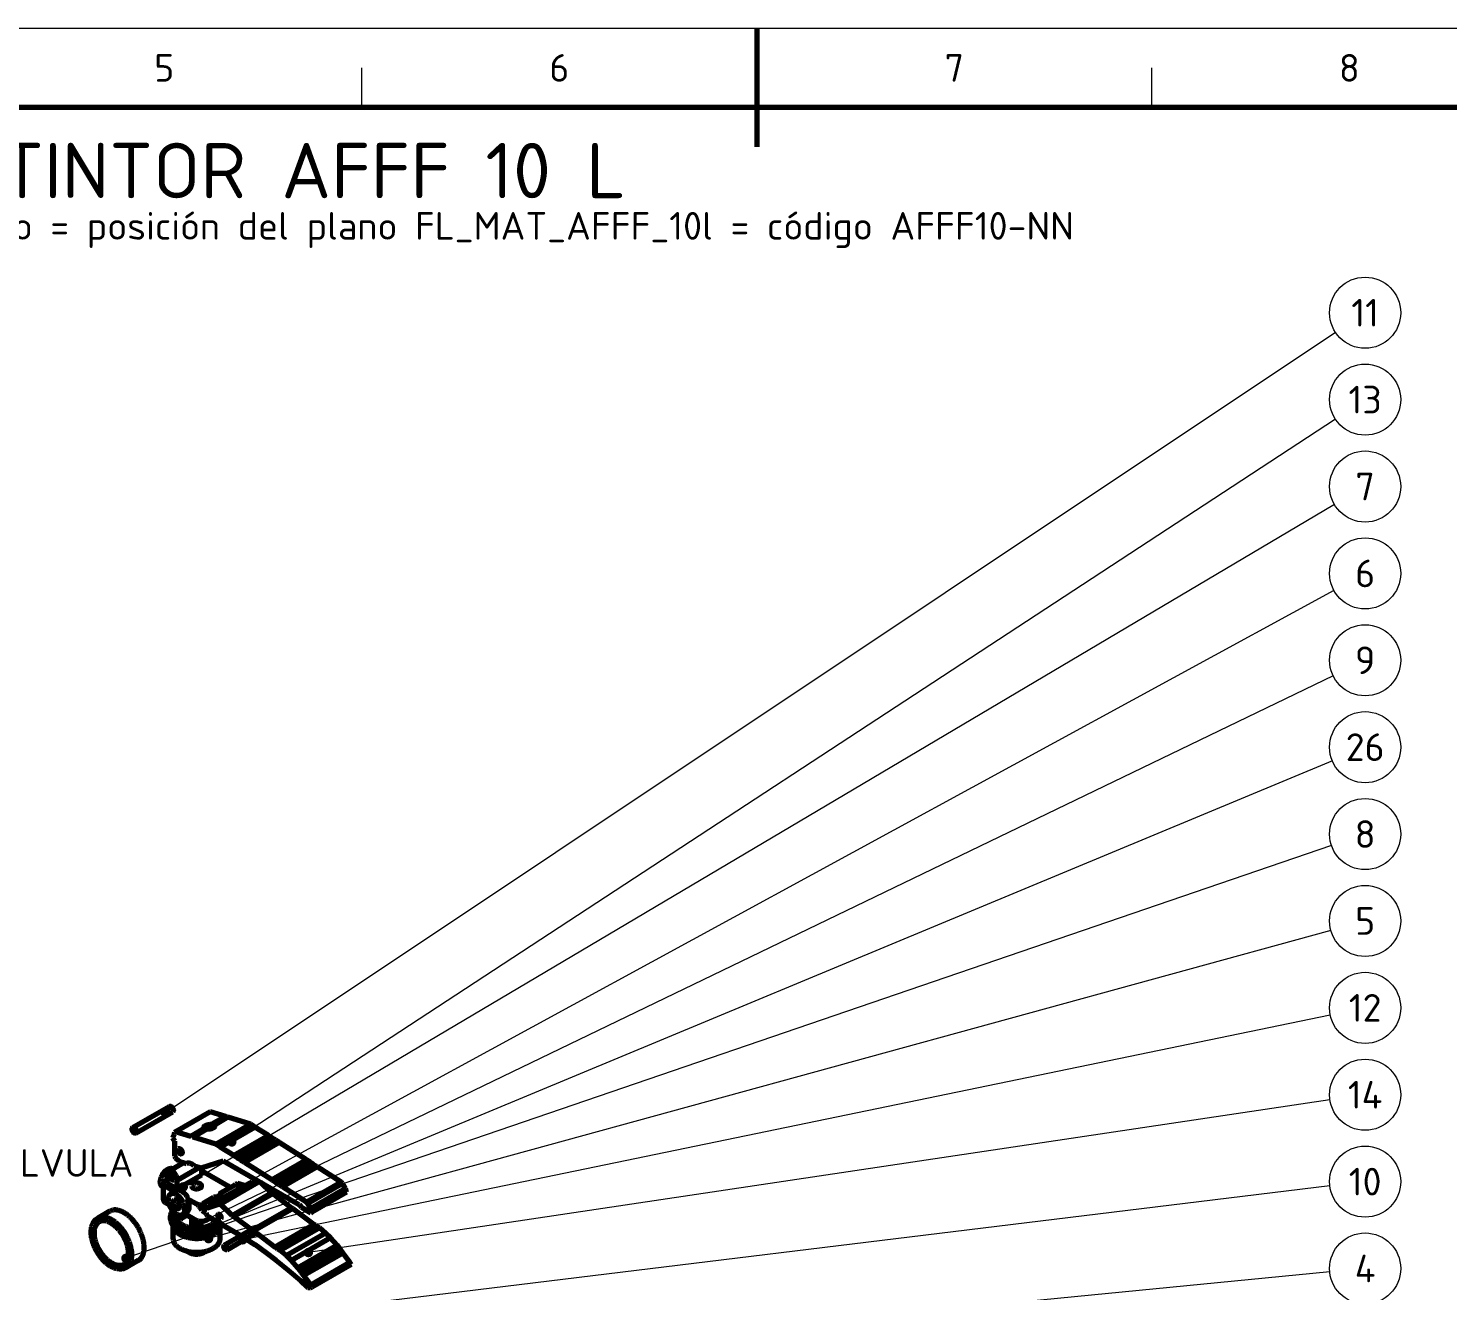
# Model space of a CAD drawing. Header units: millimetres. Extents: x 0 to 594, y 0 to 420.
# Drawn here: x 204.8 to 384.4, y 260.2 to 420 of the extents above; entities that cross this region are included whole.
import ezdxf
from ezdxf.enums import TextEntityAlignment as Align

# ---------------------------------------------------------------- set-up
doc = ezdxf.new("R2010")
doc.units = ezdxf.units.MM
for name, color, linetype, lineweight in [('01-VISIBLE', 7, 'CONTINUOUS', 70), ('06-TEXTO', 7, 'CONTINUOUS', 25), ('07-RECUADRO', 7, 'CONTINUOUS', 70), ('08-FINA', 5, 'CONTINUOUS', 18)]:
    doc.layers.add(name, color=color, linetype=linetype, lineweight=lineweight)
doc.styles.add('ISO3098', font='isocpeur.ttf')

msp = doc.modelspace()

# ---------------------------------------------------------------- hatches: boundary and pattern name
at = {"layer": '08-FINA'}
h = msp.add_hatch(color=7, dxfattribs=at)
h.dxf.hatch_style = 1
edge = h.paths.add_edge_path()
edge.add_arc((222.14, 282.71), 0.6, 0, 360)
h = msp.add_hatch(color=7, dxfattribs=at)
h.dxf.hatch_style = 1
edge = h.paths.add_edge_path()
edge.add_arc((230.55, 279.02), 0.6, 0, 360)
h = msp.add_hatch(color=7, dxfattribs=at)
h.dxf.hatch_style = 1
edge = h.paths.add_edge_path()
edge.add_arc((224.41, 273.34), 0.6, 0, 360)
h = msp.add_hatch(color=7, dxfattribs=at)
h.dxf.hatch_style = 1
edge = h.paths.add_edge_path()
edge.add_arc((227.97, 271.46), 0.6, 0, 360)
h = msp.add_hatch(color=7, dxfattribs=at)
h.dxf.hatch_style = 1
edge = h.paths.add_edge_path()
edge.add_arc((226.11, 268.62), 0.6, 0, 360)
h = msp.add_hatch(color=7, dxfattribs=at)
h.dxf.hatch_style = 1
edge = h.paths.add_edge_path()
edge.add_arc((228.91, 268.6), 0.6, 0, 360)
h = msp.add_hatch(color=7, dxfattribs=at)
h.dxf.hatch_style = 1
edge = h.paths.add_edge_path()
edge.add_arc((227.61, 266.78), 0.6, 0, 360)
h = msp.add_hatch(color=7, dxfattribs=at)
h.dxf.hatch_style = 1
edge = h.paths.add_edge_path()
edge.add_arc((231.93, 266.63), 0.6, 0, 360)
h = msp.add_hatch(color=7, dxfattribs=at)
h.dxf.hatch_style = 1
edge = h.paths.add_edge_path()
edge.add_arc((217.15, 264.29), 0.6, 0, 360)
h = msp.add_hatch(color=7, dxfattribs=at)
h.dxf.hatch_style = 1
edge = h.paths.add_edge_path()
edge.add_arc((240.24, 265.02), 0.6, 0, 360)

# ---------------------------------------------------------------- linework, layer by layer
at = {"layer": '01-VISIBLE'}
for p, q in [((218.01, 280.84), (222.68, 283.53)), ((218.41, 280.14), (223.08, 282.84)), ((227.81, 282.85), (223.43, 280.32)), ((229.75, 282.25), (227.81, 282.85)), ((229.75, 282.25), (228.03, 281.26)), ((229.82, 282.21), (228.12, 281.23)), ((229.99, 282.17), (228.29, 281.18)), ((230.06, 282.16), (228.34, 281.16)), ((229.82, 282.21), (229.75, 282.25)), ((229.9, 282.11), (229.82, 282.21)), ((230.06, 282.16), (229.99, 282.17)), ((232.91, 281.26), (230.06, 282.16)), ((223.3, 280.24), (223.25, 279.99)), ((223.43, 280.32), (223.3, 280.24)), ((225.37, 279.72), (223.43, 280.32)), ((227.09, 280.71), (225.37, 279.72)), ((227.14, 280.66), (225.44, 279.68)), ((227.31, 280.62), (225.61, 279.64)), ((227.41, 280.62), (225.68, 279.62)), ((228.53, 278.73), (232.91, 281.26)), ((229.06, 278.42), (233.44, 280.95)), ((229.08, 278.38), (233.46, 280.91)), ((233.44, 280.95), (232.91, 281.26)), ((233.46, 280.91), (233.44, 280.95)), ((235.19, 279.83), (233.46, 280.91)), ((223.25, 279.99), (223.06, 279.55)), ((223.06, 279.55), (223.3, 279.11)), ((223.3, 279.11), (223.3, 277.23)), ((225.44, 279.68), (225.37, 279.72)), ((225.51, 279.58), (225.44, 279.68)), ((225.61, 279.64), (225.51, 279.58)), ((225.68, 279.62), (225.61, 279.64)), ((228.53, 278.73), (225.68, 279.62)), ((229.06, 278.42), (228.53, 278.73)), ((235.19, 279.83), (230.8, 277.3)), ((235.21, 279.79), (230.83, 277.26)), ((235.64, 279.54), (231.26, 277.01)), ((235.67, 279.5), (231.28, 276.97)), ((236.07, 279.27), (231.69, 276.74)), ((236.1, 279.23), (231.71, 276.69)), ((236.51, 278.99), (232.12, 276.46)), ((236.53, 278.95), (232.15, 276.42)), ((235.21, 279.79), (235.19, 279.83)), ((235.64, 279.54), (235.21, 279.79)), ((235.67, 279.5), (235.64, 279.54)), ((236.07, 279.27), (235.67, 279.5)), ((236.1, 279.23), (236.07, 279.27)), ((236.51, 278.99), (236.1, 279.23)), ((236.53, 278.95), (236.51, 278.99)), ((240, 276.75), (236.53, 278.95)), ((223.3, 277.23), (223.43, 277)), ((223.43, 277), (223.84, 276.65)), ((223.84, 276.65), (224.1, 276.5)), ((229.08, 278.38), (229.06, 278.42)), ((230.8, 277.3), (229.08, 278.38)), ((230.83, 277.26), (230.8, 277.3)), ((231.26, 277.01), (230.83, 277.26)), ((231.28, 276.97), (231.26, 277.01)), ((231.69, 276.74), (231.28, 276.97)), ((231.71, 276.69), (231.69, 276.74)), ((232.12, 276.46), (231.71, 276.69)), ((240, 276.75), (235.62, 274.22)), ((240.03, 276.71), (235.64, 274.18)), ((240.03, 276.71), (240, 276.75)), ((240.46, 276.46), (240.03, 276.71)), ((222.38, 273.8), (222.38, 274.93)), ((222.57, 275.34), (224.42, 276.41)), ((223.65, 274.19), (226.47, 275.82)), ((223.65, 273.07), (226.77, 274.86)), ((224.1, 276.5), (224.8, 276.3)), ((225.77, 276.02), (226.69, 275.75)), ((226.69, 275.75), (229.44, 276.63)), ((226.77, 274.86), (226.77, 275.78)), ((226.77, 275.35), (230.05, 273.46)), ((229.44, 276.63), (239.02, 271.09)), ((232.15, 276.42), (232.12, 276.46)), ((235.62, 274.22), (232.15, 276.42)), ((240.46, 276.46), (236.07, 273.93)), ((240.48, 276.42), (236.1, 273.89)), ((240.89, 276.18), (236.5, 273.65)), ((240.91, 276.14), (236.53, 273.61)), ((241.32, 275.91), (236.93, 273.38)), ((241.34, 275.86), (236.96, 273.33)), ((240.48, 276.42), (240.46, 276.46)), ((240.89, 276.18), (240.48, 276.42)), ((240.91, 276.14), (240.89, 276.18)), ((241.32, 275.91), (240.91, 276.14)), ((241.34, 275.86), (241.32, 275.91)), ((244.38, 273.94), (241.34, 275.86)), ((221.9, 273.3), (221.77, 273.37)), ((221.9, 271.69), (221.9, 273.78)), ((222.13, 274.11), (222.38, 274.25)), ((222.13, 273.46), (223.36, 272.75)), ((222.38, 273.8), (223.65, 273.07)), ((223.65, 273.07), (223.65, 274.19)), ((232.4, 273.49), (227.45, 270.63)), ((227.54, 270.76), (231.97, 273.32)), ((227.55, 270.76), (231.98, 273.32)), ((227.56, 270.76), (231.98, 273.32)), ((227.57, 270.76), (232, 273.32)), ((227.57, 270.76), (231.99, 273.32)), ((232.17, 273.37), (227.64, 270.76)), ((227.95, 270.85), (232.47, 273.47)), ((229.16, 272.56), (230.97, 273.61)), ((233.84, 273.9), (229.31, 271.29)), ((230.97, 273.61), (231.06, 273.66)), ((231.97, 273.32), (230.97, 273.61)), ((231.27, 273.78), (231.06, 273.66)), ((231.06, 273.66), (231.92, 273.38)), ((232.13, 273.51), (231.27, 273.78)), ((232.13, 273.51), (231.92, 273.38)), ((231.92, 273.38), (232.17, 273.37)), ((231.98, 273.32), (231.97, 273.32)), ((231.99, 273.32), (231.98, 273.32)), ((231.98, 273.32), (231.98, 273.32)), ((232, 273.32), (231.99, 273.32)), ((232.17, 273.37), (232, 273.32)), ((232.4, 273.49), (232.13, 273.51)), ((233.95, 274.02), (232.4, 273.49)), ((232.47, 273.47), (233.81, 273.92)), ((233.84, 273.9), (232.47, 273.47)), ((233.81, 273.92), (233.97, 274.01)), ((233.81, 273.92), (233.84, 273.9)), ((235.56, 272.58), (234.21, 273.87)), ((235.64, 274.18), (235.62, 274.22)), ((236.07, 273.93), (235.64, 274.18)), ((236.1, 273.89), (236.07, 273.93)), ((236.5, 273.65), (236.1, 273.89)), ((236.53, 273.61), (236.5, 273.65)), ((236.93, 273.38), (236.53, 273.61)), ((236.96, 273.33), (236.93, 273.38)), ((240, 271.41), (236.96, 273.33)), ((244.38, 273.94), (240, 271.41)), ((244.55, 273.76), (240.17, 271.23)), ((244.92, 273.12), (240.54, 270.59)), ((244.55, 273.76), (244.38, 273.94)), ((244.92, 273.12), (244.55, 273.76)), ((245.07, 272.68), (244.92, 273.12)), ((222.13, 271.37), (222.61, 271.09)), ((223.5, 272.83), (222.8, 272.42)), ((223.5, 272.83), (223.36, 272.75)), ((225, 271.96), (224.86, 271.88)), ((224.86, 271.88), (226.09, 271.17)), ((226.87, 271.24), (228.25, 272.04)), ((227.95, 270.85), (229.29, 271.31)), ((229.08, 271.19), (229.29, 271.31)), ((229.29, 271.31), (229.31, 271.29)), ((230.61, 269.72), (235.56, 272.58)), ((230.78, 269.63), (235.73, 272.48)), ((235.73, 272.48), (235.56, 272.58)), ((238.1, 270.7), (235.73, 272.48)), ((240.17, 271.23), (240, 271.41)), ((245.07, 272.68), (240.68, 270.15)), ((215.11, 270.24), (213.56, 269.34)), ((222.81, 269.19), (222.81, 269.68)), ((224.86, 270.15), (224.3, 269.82)), ((224.55, 269.97), (226.09, 269.08)), ((226.54, 271.05), (226.33, 270.92)), ((227.18, 270.65), (226.33, 270.92)), ((226.54, 271.05), (227.4, 270.77)), ((227.08, 271.18), (226.74, 270.98)), ((226.78, 270.36), (227.28, 270.07)), ((226.87, 271.24), (226.83, 271.22)), ((226.83, 271.22), (226.91, 271.08)), ((227.08, 271.18), (226.87, 271.24)), ((227.4, 270.77), (227.18, 270.65)), ((227.45, 270.63), (227.18, 270.65)), ((227.28, 270.07), (227.29, 269.91)), ((227.29, 269.91), (227.42, 269.68)), ((227.4, 270.77), (227.64, 270.76)), ((227.42, 269.68), (231.69, 267.19)), ((229.08, 271.19), (227.45, 270.63)), ((230.61, 269.72), (229.08, 271.19)), ((230.78, 269.63), (230.61, 269.72)), ((233.15, 267.84), (230.78, 269.63)), ((238.1, 270.7), (233.15, 267.84)), ((238.26, 270.6), (233.32, 267.75)), ((238.26, 270.6), (238.1, 270.7)), ((240.97, 268.57), (238.26, 270.6)), ((239.02, 271.09), (239.07, 271.09)), ((239.07, 271.09), (239.26, 270.93)), ((239.26, 270.93), (239.38, 270.75)), ((239.38, 270.75), (240.55, 270.07)), ((240.54, 270.59), (240.17, 271.23)), ((240.68, 270.15), (240.54, 270.59)), ((240.55, 270.07), (240.68, 270.15)), ((223.11, 266.77), (223.11, 268.4)), ((225.49, 268.17), (225.49, 269.43)), ((226.69, 268.17), (226.69, 268.95)), ((227.22, 269.08), (227.84, 269.44)), ((229.07, 266.77), (229.07, 268.4)), ((229.58, 265.94), (233.03, 267.93)), ((233.32, 267.75), (233.15, 267.84)), ((236.02, 265.71), (233.32, 267.75)), ((240.97, 268.57), (236.02, 265.71)), ((241.14, 268.47), (236.19, 265.62)), ((241.33, 268.31), (236.38, 265.45)), ((241.64, 268.13), (236.69, 265.27)), ((241.14, 268.47), (240.97, 268.57)), ((241.33, 268.31), (241.14, 268.47)), ((241.64, 268.13), (241.33, 268.31)), ((242.41, 267.49), (241.64, 268.13)), ((225.49, 267.23), (225.49, 267.33)), ((226.69, 267.23), (226.69, 267.33)), ((229.9, 265.38), (233.61, 267.52)), ((231.69, 267.19), (231.7, 267.16)), ((232.31, 266.77), (233.48, 266.02)), ((233.48, 266.02), (234.92, 264.99)), ((242.41, 267.49), (237.46, 264.63)), ((243.05, 266.87), (238.1, 264.01)), ((243.87, 265.96), (238.92, 263.1)), ((243.05, 266.87), (242.41, 267.49)), ((243.87, 265.96), (243.05, 266.87)), ((244.16, 265.6), (243.87, 265.96)), ((234.92, 264.99), (236.14, 264.07)), ((236.19, 265.62), (236.02, 265.71)), ((236.38, 265.45), (236.19, 265.62)), ((236.69, 265.27), (236.38, 265.45)), ((237.46, 264.63), (236.69, 265.27)), ((238.1, 264.01), (237.46, 264.63)), ((244.16, 265.6), (239.21, 262.74)), ((244.3, 265.35), (239.35, 262.49)), ((244.59, 264.96), (239.64, 262.1)), ((244.3, 265.35), (244.16, 265.6)), ((244.59, 264.96), (244.3, 265.35)), ((245.5, 263.77), (244.59, 264.96)), ((218.71, 264.01), (217.16, 263.11)), ((236.14, 264.07), (237.7, 262.81)), ((237.7, 262.81), (239.23, 261.48)), ((238.92, 263.1), (238.1, 264.01)), ((239.21, 262.74), (238.92, 263.1)), ((239.35, 262.49), (239.21, 262.74)), ((239.64, 262.1), (239.35, 262.49)), ((245.5, 263.77), (240.55, 260.91)), ((245.65, 263.5), (240.7, 260.65)), ((245.65, 263.5), (245.5, 263.77)), ((239.23, 261.48), (240.07, 260.69)), ((240.55, 260.91), (239.64, 262.1)), ((240.07, 260.69), (240.21, 260.61)), ((240.21, 260.61), (240.52, 260.57)), ((240.52, 260.57), (240.7, 260.65)), ((240.7, 260.65), (240.55, 260.91))]:
    msp.add_line(p, q, dxfattribs=at)
for points in [[(222.68, 283.53), (222.71, 283.54), (222.74, 283.55), (222.78, 283.55), (222.81, 283.54), (222.85, 283.53), (222.88, 283.51)], [(222.88, 283.51), (222.95, 283.46), (223.01, 283.39), (223.06, 283.32), (223.1, 283.25), (223.14, 283.16), (223.16, 283.08), (223.16, 282.99), (223.14, 282.9), (223.08, 282.84)], [(218.41, 280.14), (218.33, 280.12), (218.25, 280.14), (218.17, 280.19), (218.11, 280.24), (218.06, 280.3), (218.01, 280.37), (217.97, 280.45), (217.94, 280.53), (217.93, 280.61), (217.93, 280.69), (217.95, 280.77), (218.01, 280.84)], [(218.01, 280.84), (218.04, 280.85), (218.08, 280.85), (218.11, 280.85), (218.15, 280.84), (218.18, 280.83), (218.21, 280.82)], [(218.21, 280.82), (218.28, 280.76), (218.34, 280.7), (218.4, 280.63), (218.44, 280.55), (218.47, 280.47), (218.49, 280.38), (218.49, 280.29), (218.47, 280.21), (218.41, 280.14)], [(227, 280.85), (227.03, 280.93), (227.08, 281), (227.14, 281.05), (227.21, 281.1), (227.29, 281.14), (227.37, 281.17), (227.45, 281.2), (227.53, 281.22), (227.61, 281.24), (227.69, 281.25), (227.78, 281.26), (227.86, 281.27), (227.95, 281.27), (228.03, 281.26)], [(227.09, 280.71), (227.06, 280.73), (227.04, 280.75), (227.03, 280.77), (227.01, 280.8), (227.01, 280.82), (227, 280.85)], [(227.09, 280.71), (227.09, 280.71), (227.1, 280.7), (227.11, 280.69), (227.12, 280.68), (227.13, 280.67), (227.14, 280.66)], [(227.21, 280.56), (227.2, 280.58), (227.19, 280.6), (227.17, 280.61), (227.16, 280.63), (227.15, 280.65), (227.14, 280.66)], [(227.41, 280.62), (227.39, 280.62), (227.38, 280.62), (227.36, 280.62), (227.34, 280.62), (227.33, 280.62), (227.31, 280.62)], [(228.2, 280.79), (228.13, 280.75), (228.05, 280.72), (227.97, 280.69), (227.89, 280.67), (227.81, 280.65), (227.73, 280.64), (227.65, 280.63), (227.57, 280.62), (227.49, 280.62), (227.41, 280.62)], [(228.12, 281.23), (228.11, 281.23), (228.09, 281.24), (228.08, 281.25), (228.06, 281.25), (228.05, 281.26), (228.03, 281.26)], [(228.12, 281.23), (228.13, 281.21), (228.15, 281.2), (228.16, 281.18), (228.17, 281.17), (228.19, 281.15), (228.2, 281.13)], [(228.2, 281.13), (228.21, 281.14), (228.23, 281.15), (228.24, 281.16), (228.26, 281.17), (228.27, 281.18), (228.29, 281.18)], [(228.4, 281.04), (228.39, 280.98), (228.37, 280.93), (228.33, 280.89), (228.29, 280.85), (228.25, 280.82), (228.2, 280.79)], [(228.29, 281.18), (228.29, 281.18), (228.3, 281.18), (228.31, 281.17), (228.32, 281.17), (228.33, 281.16), (228.34, 281.16)], [(228.34, 281.16), (228.36, 281.14), (228.37, 281.12), (228.38, 281.1), (228.39, 281.08), (228.4, 281.06), (228.4, 281.04)], [(224.19, 277.5), (224.11, 277.48), (224.03, 277.5), (223.96, 277.54), (223.9, 277.6), (223.84, 277.66), (223.79, 277.73), (223.76, 277.81), (223.73, 277.89), (223.71, 277.97), (223.71, 278.05), (223.74, 278.13), (223.79, 278.19)], [(223.79, 278.19), (223.83, 278.21), (223.86, 278.21), (223.9, 278.21), (223.93, 278.2), (223.96, 278.19), (223.99, 278.17)], [(223.99, 278.17), (224.07, 278.12), (224.13, 278.06), (224.18, 277.99), (224.22, 277.91), (224.25, 277.83), (224.27, 277.74), (224.28, 277.65), (224.25, 277.57), (224.19, 277.5)], [(221.77, 273.37), (221.71, 273.41), (221.65, 273.47), (221.6, 273.54), (221.57, 273.61), (221.54, 273.68), (221.52, 273.76), (221.51, 273.84), (221.5, 273.92), (221.5, 274), (221.51, 274.08), (221.52, 274.16), (221.53, 274.24), (221.55, 274.32), (221.57, 274.4), (221.59, 274.48), (221.62, 274.55), (221.65, 274.63), (221.68, 274.7), (221.72, 274.77), (221.75, 274.84), (221.79, 274.91), (221.84, 274.98), (221.88, 275.05), (221.93, 275.11), (221.98, 275.18), (222.03, 275.24), (222.09, 275.3), (222.14, 275.36), (222.2, 275.41), (222.27, 275.46), (222.33, 275.51), (222.4, 275.55), (222.47, 275.59), (222.54, 275.63), (222.61, 275.66), (222.69, 275.68), (222.77, 275.69), (222.85, 275.7), (222.93, 275.69), (223.01, 275.67), (223.08, 275.64)], [(222.57, 275.34), (222.51, 275.29), (222.46, 275.23), (222.42, 275.16), (222.4, 275.08), (222.39, 275.01), (222.38, 274.93)], [(223.65, 274.19), (223.65, 274.27), (223.64, 274.36), (223.62, 274.44), (223.6, 274.51), (223.58, 274.59), (223.55, 274.67), (223.51, 274.74), (223.47, 274.81), (223.43, 274.88), (223.38, 274.95), (223.33, 275.02), (223.28, 275.08), (223.22, 275.14), (223.16, 275.19), (223.1, 275.24), (223.03, 275.29), (222.96, 275.33), (222.88, 275.36), (222.81, 275.38), (222.72, 275.38), (222.64, 275.37), (222.57, 275.34)], [(223.23, 274.2), (223.15, 274.18), (223.07, 274.19), (223, 274.23), (222.93, 274.28), (222.88, 274.34), (222.83, 274.4), (222.79, 274.47), (222.76, 274.55), (222.73, 274.63), (222.72, 274.71), (222.73, 274.79), (222.75, 274.87), (222.81, 274.92)], [(222.81, 274.92), (222.84, 274.94), (222.88, 274.94), (222.92, 274.94), (222.95, 274.93), (222.99, 274.92), (223.02, 274.9)], [(223.02, 274.9), (223.09, 274.85), (223.15, 274.8), (223.2, 274.73), (223.24, 274.66), (223.28, 274.58), (223.3, 274.5), (223.31, 274.42), (223.31, 274.34), (223.29, 274.26), (223.23, 274.2)], [(225.77, 276.02), (225.71, 276.07), (225.64, 276.12), (225.57, 276.17), (225.5, 276.21), (225.43, 276.25), (225.36, 276.28), (225.28, 276.31), (225.2, 276.33), (225.12, 276.34), (225.04, 276.35), (224.96, 276.34), (224.88, 276.33), (224.8, 276.3)], [(222.13, 274.11), (222.07, 274.07), (222.02, 274.03), (221.97, 273.98), (221.93, 273.92), (221.91, 273.85), (221.9, 273.78)], [(221.9, 273.78), (221.91, 273.71), (221.93, 273.65), (221.97, 273.59), (222.02, 273.54), (222.07, 273.49), (222.13, 273.46)], [(226.73, 273.46), (226.72, 273.54), (226.68, 273.61), (226.62, 273.66), (226.56, 273.71), (226.48, 273.75), (226.41, 273.78), (226.33, 273.8), (226.25, 273.81), (226.17, 273.82), (226.09, 273.83), (226.01, 273.82), (225.93, 273.81), (225.85, 273.8), (225.77, 273.78), (225.7, 273.75), (225.63, 273.71), (225.56, 273.66), (225.51, 273.61), (225.47, 273.54), (225.45, 273.46)], [(225.45, 273.46), (225.47, 273.37), (225.51, 273.3), (225.57, 273.24), (225.64, 273.19), (225.72, 273.16), (225.8, 273.13), (225.88, 273.11), (225.97, 273.09), (226.05, 273.09), (226.14, 273.09), (226.22, 273.1), (226.3, 273.11), (226.39, 273.13), (226.47, 273.16), (226.54, 273.2)], [(226.54, 273.2), (226.59, 273.23), (226.63, 273.26), (226.67, 273.3), (226.7, 273.35), (226.72, 273.4), (226.73, 273.46)], [(230.27, 273.21), (230.25, 273.26), (230.22, 273.31), (230.19, 273.35), (230.15, 273.39), (230.1, 273.43), (230.05, 273.46)], [(221.9, 271.69), (221.91, 271.62), (221.93, 271.56), (221.97, 271.5), (222.02, 271.45), (222.07, 271.4), (222.13, 271.37)], [(222.8, 272.42), (222.73, 272.37), (222.67, 272.32), (222.62, 272.26), (222.58, 272.19), (222.55, 272.11), (222.52, 272.03), (222.5, 271.96), (222.49, 271.88), (222.49, 271.8), (222.49, 271.71), (222.49, 271.63), (222.5, 271.55), (222.51, 271.47), (222.52, 271.39), (222.54, 271.31), (222.56, 271.24), (222.58, 271.16), (222.61, 271.08), (222.64, 271.01), (222.67, 270.93), (222.71, 270.86), (222.74, 270.79), (222.78, 270.72), (222.82, 270.65), (222.86, 270.58), (222.91, 270.51), (222.96, 270.44), (223.01, 270.38), (223.06, 270.32), (223.11, 270.26), (223.17, 270.2), (223.22, 270.14), (223.28, 270.09), (223.35, 270.03), (223.41, 269.99), (223.48, 269.94), (223.55, 269.9)], [(224.3, 269.82), (224.36, 269.87), (224.42, 269.92), (224.47, 269.99), (224.51, 270.06), (224.54, 270.13), (224.57, 270.21), (224.59, 270.28), (224.6, 270.36), (224.6, 270.44), (224.61, 270.53), (224.6, 270.61), (224.6, 270.69), (224.59, 270.77), (224.57, 270.84), (224.55, 270.92), (224.53, 271), (224.51, 271.08), (224.48, 271.15), (224.45, 271.23), (224.42, 271.3), (224.39, 271.38), (224.35, 271.45), (224.32, 271.52), (224.28, 271.59), (224.23, 271.66), (224.19, 271.72), (224.14, 271.79), (224.09, 271.85), (224.04, 271.92), (223.99, 271.98), (223.93, 272.04), (223.88, 272.09), (223.82, 272.15), (223.76, 272.2), (223.69, 272.25), (223.63, 272.3), (223.56, 272.34), (223.49, 272.38), (223.42, 272.41), (223.34, 272.44), (223.26, 272.47), (223.19, 272.48), (223.11, 272.49), (223.03, 272.49), (222.95, 272.48), (222.87, 272.46), (222.8, 272.42)], [(223.25, 271.64), (223.18, 271.58), (223.14, 271.51), (223.12, 271.43), (223.12, 271.34), (223.13, 271.26), (223.15, 271.17), (223.18, 271.09), (223.21, 271.01), (223.25, 270.94), (223.3, 270.87), (223.35, 270.8), (223.41, 270.74), (223.47, 270.68), (223.55, 270.63)], [(223.85, 270.6), (223.91, 270.66), (223.95, 270.73), (223.97, 270.81), (223.97, 270.9), (223.96, 270.98), (223.94, 271.06), (223.92, 271.14), (223.88, 271.22), (223.85, 271.29), (223.8, 271.37), (223.75, 271.43), (223.69, 271.5), (223.63, 271.55), (223.56, 271.6), (223.49, 271.64), (223.41, 271.66), (223.33, 271.67), (223.25, 271.64)], [(225, 271.96), (224.96, 272.03), (224.92, 272.1), (224.87, 272.17), (224.82, 272.24), (224.77, 272.3), (224.72, 272.36), (224.66, 272.42), (224.6, 272.48), (224.54, 272.54), (224.48, 272.59), (224.42, 272.64), (224.35, 272.69), (224.28, 272.74), (224.21, 272.78), (224.14, 272.81), (224.06, 272.85), (223.98, 272.87), (223.9, 272.89), (223.82, 272.9), (223.74, 272.9), (223.66, 272.89), (223.58, 272.86), (223.5, 272.83)], [(223.5, 272.83), (223.5, 272.83), (223.5, 272.83), (223.5, 272.83), (223.5, 272.83), (223.5, 272.83), (223.5, 272.83)], [(224.86, 270.15), (224.93, 270.2), (224.99, 270.25), (225.04, 270.32), (225.08, 270.39), (225.11, 270.46), (225.14, 270.54), (225.15, 270.62), (225.17, 270.7), (225.17, 270.79), (225.17, 270.87), (225.17, 270.95), (225.16, 271.03), (225.15, 271.11), (225.13, 271.19), (225.11, 271.27), (225.09, 271.35), (225.07, 271.43), (225.04, 271.51), (225.01, 271.59), (224.97, 271.66), (224.94, 271.74), (224.9, 271.81), (224.86, 271.88)], [(229, 272.21), (228.93, 272.17), (228.85, 272.14), (228.76, 272.11), (228.68, 272.09), (228.6, 272.07), (228.51, 272.05), (228.42, 272.04), (228.34, 272.04), (228.25, 272.04)], [(229.21, 272.46), (229.2, 272.4), (229.17, 272.36), (229.14, 272.31), (229.1, 272.28), (229.05, 272.24), (229, 272.21)], [(229.14, 272.55), (229.14, 272.55), (229.14, 272.55), (229.15, 272.56), (229.15, 272.56), (229.16, 272.56), (229.16, 272.56)], [(229.18, 272.37), (229.18, 272.4), (229.17, 272.43), (229.16, 272.46), (229.15, 272.49), (229.14, 272.52), (229.14, 272.55)], [(229.16, 272.56), (229.17, 272.55), (229.19, 272.53), (229.2, 272.52), (229.2, 272.5), (229.21, 272.48), (229.21, 272.46)], [(215.36, 269.17), (215.29, 269.21), (215.21, 269.24), (215.14, 269.28), (215.06, 269.32), (214.99, 269.35), (214.91, 269.38), (214.83, 269.41), (214.76, 269.43), (214.68, 269.45), (214.6, 269.47), (214.52, 269.49), (214.43, 269.5), (214.35, 269.51), (214.27, 269.51), (214.19, 269.51), (214.1, 269.51), (214.02, 269.5), (213.94, 269.49), (213.86, 269.47), (213.78, 269.45), (213.71, 269.42), (213.63, 269.38), (213.56, 269.34)], [(218.71, 264.01), (218.78, 264.05), (218.85, 264.1), (218.91, 264.15), (218.97, 264.2), (219.02, 264.26), (219.07, 264.32), (219.12, 264.39), (219.17, 264.45), (219.21, 264.52), (219.24, 264.6), (219.28, 264.67), (219.31, 264.74), (219.33, 264.82), (219.36, 264.9), (219.38, 264.97), (219.4, 265.05), (219.41, 265.13), (219.43, 265.21), (219.44, 265.29), (219.45, 265.37), (219.45, 265.45), (219.46, 265.53), (219.46, 265.61), (219.46, 265.69), (219.46, 265.77), (219.45, 265.85), (219.45, 265.93), (219.44, 266.01), (219.43, 266.09), (219.42, 266.17), (219.41, 266.25), (219.4, 266.33), (219.38, 266.41), (219.37, 266.49), (219.35, 266.57), (219.33, 266.64), (219.31, 266.72), (219.29, 266.8), (219.27, 266.88), (219.25, 266.95), (219.22, 267.03), (219.2, 267.11), (219.17, 267.18), (219.14, 267.26), (219.11, 267.33), (219.08, 267.41), (219.05, 267.48), (219.02, 267.55), (218.99, 267.63), (218.95, 267.7), (218.92, 267.77), (218.88, 267.85), (218.85, 267.92), (218.81, 267.99), (218.77, 268.06), (218.73, 268.13), (218.69, 268.2), (218.65, 268.27), (218.61, 268.34), (218.57, 268.4), (218.52, 268.47), (218.48, 268.54), (218.43, 268.6), (218.39, 268.67), (218.34, 268.74), (218.29, 268.8), (218.24, 268.86), (218.19, 268.93), (218.14, 268.99), (218.09, 269.05), (218.04, 269.11), (217.99, 269.17), (217.93, 269.23), (217.88, 269.29), (217.82, 269.35), (217.76, 269.4), (217.71, 269.46), (217.65, 269.52), (217.59, 269.57), (217.53, 269.62), (217.47, 269.67), (217.4, 269.73), (217.34, 269.78), (217.28, 269.82), (217.21, 269.87), (217.15, 269.92), (217.08, 269.96), (217.01, 270.01), (216.94, 270.05), (216.87, 270.09), (216.8, 270.13), (216.73, 270.16), (216.66, 270.2), (216.58, 270.23), (216.51, 270.26), (216.44, 270.29), (216.36, 270.31), (216.28, 270.34), (216.2, 270.36), (216.13, 270.37), (216.05, 270.39), (215.97, 270.4), (215.89, 270.41), (215.81, 270.41), (215.73, 270.41), (215.65, 270.41), (215.57, 270.4), (215.49, 270.38), (215.41, 270.36), (215.33, 270.34), (215.26, 270.31), (215.18, 270.28), (215.11, 270.24)], [(223.03, 270.35), (222.98, 270.28), (222.94, 270.2), (222.9, 270.12), (222.87, 270.03), (222.84, 269.95), (222.83, 269.86), (222.81, 269.77), (222.81, 269.68)], [(222.81, 269.68), (222.81, 269.6), (222.82, 269.52), (222.84, 269.44), (222.86, 269.36), (222.88, 269.29), (222.91, 269.21), (222.95, 269.14), (222.99, 269.07), (223.03, 269), (223.08, 268.93), (223.13, 268.87), (223.18, 268.81), (223.24, 268.75), (223.29, 268.69), (223.35, 268.64), (223.42, 268.59), (223.48, 268.54), (223.54, 268.49), (223.61, 268.44), (223.68, 268.4), (223.75, 268.36), (223.82, 268.32), (223.89, 268.28), (223.96, 268.24), (224.03, 268.21), (224.11, 268.17), (224.18, 268.14), (224.26, 268.11), (224.33, 268.08), (224.41, 268.06), (224.49, 268.03), (224.56, 268.01), (224.64, 267.98), (224.72, 267.96), (224.8, 267.94), (224.87, 267.92), (224.95, 267.91), (225.03, 267.89), (225.11, 267.87), (225.19, 267.86), (225.27, 267.85), (225.35, 267.84), (225.43, 267.83), (225.51, 267.82), (225.59, 267.81), (225.67, 267.8), (225.75, 267.8), (225.83, 267.79), (225.92, 267.79), (226, 267.79), (226.08, 267.79), (226.16, 267.79), (226.24, 267.79), (226.32, 267.79), (226.4, 267.8), (226.48, 267.8), (226.56, 267.81), (226.64, 267.82), (226.72, 267.82), (226.8, 267.83), (226.88, 267.84), (226.96, 267.86), (227.04, 267.87), (227.12, 267.88), (227.2, 267.9), (227.28, 267.92), (227.36, 267.94), (227.44, 267.96), (227.52, 267.98), (227.59, 268), (227.67, 268.02), (227.75, 268.05), (227.82, 268.07), (227.9, 268.1), (227.97, 268.13), (228.05, 268.16), (228.12, 268.2), (228.2, 268.23), (228.27, 268.27), (228.34, 268.3), (228.41, 268.34)], [(223.45, 269.95), (223.44, 269.91), (223.43, 269.87), (223.42, 269.82), (223.42, 269.77), (223.41, 269.73), (223.41, 269.68)], [(223.41, 269.68), (223.41, 269.6), (223.43, 269.52), (223.44, 269.44), (223.47, 269.36), (223.5, 269.29), (223.54, 269.22), (223.58, 269.15), (223.62, 269.08), (223.67, 269.02), (223.73, 268.96), (223.78, 268.9), (223.84, 268.84), (223.9, 268.79), (223.97, 268.74), (224.03, 268.69), (224.1, 268.65), (224.17, 268.6), (224.24, 268.56), (224.31, 268.53), (224.38, 268.49), (224.46, 268.46), (224.53, 268.42), (224.61, 268.39), (224.68, 268.37), (224.76, 268.34), (224.84, 268.31), (224.91, 268.29), (224.99, 268.27), (225.07, 268.25), (225.15, 268.23), (225.23, 268.22), (225.31, 268.2), (225.39, 268.19), (225.47, 268.18), (225.55, 268.17), (225.63, 268.16), (225.71, 268.15), (225.79, 268.14), (225.87, 268.14), (225.95, 268.14), (226.03, 268.14), (226.12, 268.13), (226.2, 268.14), (226.28, 268.14), (226.36, 268.14), (226.44, 268.15), (226.52, 268.15), (226.6, 268.16), (226.68, 268.17), (226.76, 268.18), (226.84, 268.2), (226.92, 268.21), (227, 268.23), (227.08, 268.24), (227.16, 268.26), (227.24, 268.28), (227.32, 268.31), (227.39, 268.33), (227.47, 268.36), (227.55, 268.38), (227.62, 268.41), (227.7, 268.44), (227.77, 268.48), (227.84, 268.51), (227.92, 268.55), (227.99, 268.59)], [(223.66, 269.84), (223.61, 269.78), (223.57, 269.71), (223.53, 269.65), (223.5, 269.58), (223.47, 269.51), (223.45, 269.44)], [(223.98, 269.75), (223.91, 269.71), (223.84, 269.67), (223.78, 269.62), (223.71, 269.57), (223.65, 269.52), (223.59, 269.47), (223.53, 269.42), (223.47, 269.36)], [(223.55, 270.63), (223.59, 270.61), (223.64, 270.59), (223.69, 270.58), (223.75, 270.57), (223.8, 270.58), (223.85, 270.6)], [(223.55, 269.9), (223.62, 269.86), (223.7, 269.82), (223.79, 269.79), (223.87, 269.77), (223.96, 269.76), (224.04, 269.75), (224.13, 269.76), (224.22, 269.79), (224.3, 269.82)], [(224.98, 269.72), (224.9, 269.7), (224.82, 269.67), (224.74, 269.64), (224.67, 269.61), (224.59, 269.57), (224.52, 269.54), (224.45, 269.5), (224.38, 269.45), (224.31, 269.41), (224.24, 269.36), (224.17, 269.31), (224.11, 269.26), (224.05, 269.2), (224, 269.14), (223.95, 269.07), (223.9, 269.01), (223.86, 268.93), (223.82, 268.86)], [(226.53, 271.04), (226.45, 271.05), (226.38, 271.06), (226.3, 271.08), (226.23, 271.11), (226.16, 271.14), (226.09, 271.17)], [(226.78, 270.36), (226.74, 270.42), (226.7, 270.49), (226.65, 270.56), (226.6, 270.62), (226.55, 270.69), (226.5, 270.75), (226.44, 270.81), (226.39, 270.87), (226.33, 270.92)], [(226.86, 271.05), (226.81, 271.04), (226.76, 271.04), (226.71, 271.04), (226.66, 271.04), (226.61, 271.04), (226.56, 271.04)], [(229.16, 269.3), (229.09, 269.28), (229.01, 269.31), (228.95, 269.35), (228.89, 269.41), (228.84, 269.48), (228.81, 269.55), (228.79, 269.63), (228.78, 269.71), (228.79, 269.79), (228.84, 269.85)], [(228.84, 269.85), (228.87, 269.86), (228.9, 269.86), (228.93, 269.86), (228.95, 269.86), (228.98, 269.85), (229, 269.83)], [(229, 269.83), (229.08, 269.78), (229.14, 269.71), (229.18, 269.63), (229.22, 269.55), (229.23, 269.46), (229.22, 269.37), (229.16, 269.3)], [(217.16, 263.11), (217.09, 263.07), (217.01, 263.04), (216.94, 263.01), (216.86, 262.98), (216.79, 262.96), (216.71, 262.94), (216.63, 262.93), (216.55, 262.92), (216.47, 262.92), (216.39, 262.92), (216.31, 262.92), (216.23, 262.93), (216.15, 262.94), (216.07, 262.95), (215.99, 262.97), (215.91, 262.99), (215.84, 263.01), (215.76, 263.04), (215.68, 263.06), (215.61, 263.09), (215.53, 263.12), (215.46, 263.16), (215.39, 263.19), (215.32, 263.23), (215.25, 263.27), (215.18, 263.31), (215.11, 263.35), (215.04, 263.4), (214.98, 263.44), (214.91, 263.49), (214.85, 263.54), (214.78, 263.58), (214.72, 263.63), (214.66, 263.69), (214.6, 263.74), (214.54, 263.79), (214.48, 263.85), (214.42, 263.9), (214.37, 263.96), (214.31, 264.02), (214.25, 264.07), (214.2, 264.13), (214.15, 264.19), (214.09, 264.25), (214.04, 264.31), (213.99, 264.38), (213.94, 264.44), (213.89, 264.5), (213.84, 264.57), (213.8, 264.63), (213.75, 264.7), (213.7, 264.76), (213.66, 264.83), (213.62, 264.9), (213.57, 264.96), (213.53, 265.03), (213.49, 265.1), (213.45, 265.17), (213.41, 265.24), (213.37, 265.31), (213.33, 265.38), (213.3, 265.45), (213.26, 265.53), (213.23, 265.6), (213.2, 265.67), (213.16, 265.75), (213.13, 265.82), (213.1, 265.89), (213.07, 265.97), (213.04, 266.04), (213.02, 266.12), (212.99, 266.19), (212.96, 266.27), (212.94, 266.35), (212.92, 266.42), (212.9, 266.5), (212.88, 266.58), (212.86, 266.66), (212.84, 266.74), (212.82, 266.81), (212.81, 266.89), (212.79, 266.97), (212.78, 267.05), (212.77, 267.13), (212.76, 267.21), (212.75, 267.29), (212.75, 267.37), (212.74, 267.45), (212.74, 267.53), (212.74, 267.61), (212.74, 267.69), (212.75, 267.77), (212.75, 267.85), (212.76, 267.93), (212.77, 268.01), (212.78, 268.09), (212.79, 268.17), (212.81, 268.25), (212.83, 268.33), (212.85, 268.4), (212.88, 268.48), (212.91, 268.55), (212.94, 268.63), (212.97, 268.7), (213.01, 268.77), (213.05, 268.84), (213.09, 268.91), (213.14, 268.97), (213.19, 269.04), (213.24, 269.1), (213.3, 269.15), (213.36, 269.21), (213.42, 269.26), (213.49, 269.3), (213.56, 269.34)], [(216.92, 263.52), (216.85, 263.49), (216.77, 263.46), (216.7, 263.43), (216.62, 263.41), (216.54, 263.39), (216.46, 263.38), (216.38, 263.38), (216.3, 263.38), (216.22, 263.38), (216.14, 263.39), (216.06, 263.41), (215.98, 263.42), (215.9, 263.44), (215.83, 263.47), (215.75, 263.49), (215.68, 263.52), (215.6, 263.55), (215.53, 263.59), (215.46, 263.62), (215.39, 263.66), (215.32, 263.7), (215.25, 263.74), (215.18, 263.79), (215.12, 263.83), (215.05, 263.88), (214.99, 263.93), (214.92, 263.98), (214.86, 264.03), (214.8, 264.08), (214.74, 264.14), (214.68, 264.19), (214.63, 264.25), (214.57, 264.3), (214.51, 264.36), (214.46, 264.42), (214.4, 264.48), (214.35, 264.54), (214.3, 264.6), (214.25, 264.66), (214.2, 264.73), (214.15, 264.79), (214.1, 264.85), (214.06, 264.92), (214.01, 264.99), (213.97, 265.05), (213.92, 265.12), (213.88, 265.19), (213.84, 265.26), (213.8, 265.33), (213.76, 265.4), (213.72, 265.47), (213.68, 265.54), (213.65, 265.61), (213.61, 265.68), (213.58, 265.75), (213.54, 265.83), (213.51, 265.9), (213.48, 265.97), (213.45, 266.05), (213.42, 266.12), (213.39, 266.2), (213.37, 266.28), (213.34, 266.35), (213.32, 266.43), (213.3, 266.51), (213.28, 266.58), (213.26, 266.66), (213.24, 266.74), (213.22, 266.82), (213.21, 266.9), (213.19, 266.98), (213.18, 267.06), (213.17, 267.14), (213.16, 267.22), (213.16, 267.3), (213.15, 267.38), (213.15, 267.46), (213.15, 267.54), (213.15, 267.62), (213.16, 267.7), (213.17, 267.78), (213.17, 267.86), (213.19, 267.94), (213.2, 268.01), (213.22, 268.09), (213.24, 268.17), (213.27, 268.25), (213.29, 268.32), (213.33, 268.4), (213.36, 268.47), (213.4, 268.54), (213.45, 268.6), (213.5, 268.67), (213.55, 268.73), (213.6, 268.79), (213.67, 268.84), (213.73, 268.89), (213.8, 268.93)], [(215.24, 268.76), (215.16, 268.8), (215.09, 268.84), (215.01, 268.88), (214.94, 268.91), (214.86, 268.94), (214.78, 268.97), (214.7, 269), (214.62, 269.02), (214.53, 269.03), (214.45, 269.04), (214.37, 269.05), (214.28, 269.05), (214.2, 269.05), (214.11, 269.04), (214.03, 269.02), (213.95, 269), (213.87, 268.97), (213.8, 268.93)], [(216.92, 263.52), (216.99, 263.57), (217.05, 263.62), (217.11, 263.67), (217.16, 263.73), (217.21, 263.8), (217.26, 263.86), (217.3, 263.93), (217.33, 264), (217.36, 264.08), (217.39, 264.15), (217.41, 264.23), (217.43, 264.31), (217.45, 264.39), (217.47, 264.47), (217.48, 264.55), (217.48, 264.63), (217.49, 264.71), (217.49, 264.79), (217.49, 264.87), (217.49, 264.95), (217.49, 265.03), (217.48, 265.11), (217.48, 265.19), (217.47, 265.27), (217.45, 265.35), (217.44, 265.43), (217.43, 265.51), (217.41, 265.59), (217.39, 265.67), (217.38, 265.75), (217.36, 265.82), (217.33, 265.9), (217.31, 265.98), (217.29, 266.06), (217.26, 266.13), (217.23, 266.21), (217.21, 266.28), (217.18, 266.36), (217.15, 266.43), (217.12, 266.51), (217.08, 266.58), (217.05, 266.65), (217.02, 266.73), (216.98, 266.8), (216.94, 266.87), (216.9, 266.94), (216.87, 267.01), (216.83, 267.08), (216.79, 267.15), (216.74, 267.22), (216.7, 267.29), (216.66, 267.36), (216.61, 267.42), (216.57, 267.49), (216.52, 267.56), (216.47, 267.62), (216.42, 267.68), (216.37, 267.75), (216.32, 267.81), (216.27, 267.87), (216.22, 267.93), (216.16, 267.99), (216.11, 268.05), (216.05, 268.11), (216, 268.17), (215.94, 268.23), (215.88, 268.28), (215.82, 268.33), (215.76, 268.39), (215.7, 268.44), (215.64, 268.49), (215.57, 268.54), (215.51, 268.59), (215.44, 268.63), (215.37, 268.68), (215.31, 268.72), (215.24, 268.76)], [(217.16, 263.11), (217.23, 263.15), (217.29, 263.2), (217.35, 263.25), (217.41, 263.31), (217.47, 263.36), (217.52, 263.43), (217.57, 263.49), (217.61, 263.56), (217.65, 263.63), (217.69, 263.7), (217.72, 263.77), (217.75, 263.85), (217.78, 263.93), (217.8, 264), (217.83, 264.08), (217.84, 264.16), (217.86, 264.24), (217.87, 264.32), (217.88, 264.4), (217.89, 264.48), (217.9, 264.56), (217.9, 264.64), (217.9, 264.72), (217.9, 264.8), (217.9, 264.88), (217.9, 264.96), (217.89, 265.04), (217.88, 265.12), (217.88, 265.2), (217.87, 265.28), (217.85, 265.36), (217.84, 265.44), (217.83, 265.52), (217.81, 265.6), (217.79, 265.68), (217.77, 265.76), (217.75, 265.84), (217.73, 265.91), (217.71, 265.99), (217.69, 266.07), (217.66, 266.15), (217.64, 266.22), (217.61, 266.3), (217.58, 266.37), (217.55, 266.45), (217.52, 266.53), (217.49, 266.6), (217.46, 266.67), (217.43, 266.75), (217.39, 266.82), (217.36, 266.89), (217.32, 266.97), (217.28, 267.04), (217.25, 267.11), (217.21, 267.18), (217.17, 267.25), (217.13, 267.32), (217.08, 267.39), (217.04, 267.46), (217, 267.53), (216.95, 267.59), (216.91, 267.66), (216.86, 267.73), (216.82, 267.79), (216.77, 267.86), (216.72, 267.92), (216.67, 267.99), (216.62, 268.05), (216.57, 268.11), (216.52, 268.17), (216.46, 268.23), (216.41, 268.29), (216.36, 268.35), (216.3, 268.41), (216.24, 268.47), (216.19, 268.53), (216.13, 268.58), (216.07, 268.64), (216.01, 268.69), (215.95, 268.74), (215.89, 268.8), (215.82, 268.85), (215.76, 268.9), (215.7, 268.95), (215.63, 268.99), (215.56, 269.04), (215.5, 269.08), (215.43, 269.12), (215.36, 269.17)], [(222.81, 269.19), (222.81, 269.11), (222.82, 269.03), (222.84, 268.95), (222.86, 268.87), (222.88, 268.8), (222.91, 268.72), (222.95, 268.65), (222.99, 268.58), (223.03, 268.51), (223.08, 268.44), (223.13, 268.38), (223.18, 268.32), (223.24, 268.26), (223.29, 268.2), (223.35, 268.15), (223.42, 268.1), (223.48, 268.05), (223.54, 268), (223.61, 267.95), (223.68, 267.91), (223.75, 267.87), (223.82, 267.83), (223.89, 267.79), (223.96, 267.75), (224.03, 267.72), (224.11, 267.68), (224.18, 267.65), (224.26, 267.62), (224.33, 267.59), (224.41, 267.57), (224.49, 267.54), (224.56, 267.52), (224.64, 267.49), (224.72, 267.47), (224.8, 267.45), (224.87, 267.43), (224.95, 267.42), (225.03, 267.4), (225.11, 267.38), (225.19, 267.37), (225.27, 267.36), (225.35, 267.35), (225.43, 267.34), (225.51, 267.33), (225.59, 267.32), (225.67, 267.31), (225.75, 267.31), (225.83, 267.3), (225.92, 267.3), (226, 267.3), (226.08, 267.3), (226.16, 267.3), (226.24, 267.3), (226.32, 267.3), (226.4, 267.31), (226.48, 267.31), (226.56, 267.32), (226.64, 267.33), (226.72, 267.33), (226.8, 267.34), (226.88, 267.35), (226.96, 267.37), (227.04, 267.38), (227.12, 267.39), (227.2, 267.41), (227.28, 267.43), (227.36, 267.45), (227.44, 267.47), (227.52, 267.49), (227.59, 267.51), (227.67, 267.53), (227.75, 267.56), (227.82, 267.58), (227.9, 267.61), (227.97, 267.64), (228.05, 267.67), (228.12, 267.71), (228.2, 267.74), (228.27, 267.78), (228.34, 267.81), (228.41, 267.85)], [(223.12, 268.39), (223.14, 268.31), (223.16, 268.23), (223.19, 268.15), (223.22, 268.08), (223.26, 268.01), (223.3, 267.94), (223.34, 267.87), (223.39, 267.81), (223.44, 267.75), (223.5, 267.69), (223.56, 267.63), (223.62, 267.58), (223.68, 267.53), (223.74, 267.48), (223.81, 267.43), (223.88, 267.39), (223.94, 267.35), (224.01, 267.31), (224.08, 267.27), (224.16, 267.23), (224.23, 267.2), (224.3, 267.16), (224.38, 267.13), (224.45, 267.1), (224.53, 267.07), (224.6, 267.05), (224.68, 267.02), (224.76, 267), (224.83, 266.98), (224.91, 266.96), (224.99, 266.94), (225.07, 266.92), (225.15, 266.91), (225.23, 266.89), (225.31, 266.88), (225.39, 266.87), (225.47, 266.86), (225.55, 266.85), (225.63, 266.84), (225.71, 266.83), (225.79, 266.83), (225.87, 266.82), (225.95, 266.82), (226.03, 266.82), (226.11, 266.82), (226.19, 266.82), (226.27, 266.82), (226.35, 266.82), (226.43, 266.83), (226.51, 266.83), (226.59, 266.84), (226.67, 266.85), (226.75, 266.86), (226.83, 266.87), (226.91, 266.88), (226.99, 266.9), (227.07, 266.91), (227.15, 266.93), (227.23, 266.95), (227.3, 266.97), (227.38, 266.99), (227.46, 267.01), (227.54, 267.03), (227.61, 267.06), (227.69, 267.09), (227.76, 267.11), (227.84, 267.14), (227.91, 267.18), (227.98, 267.21), (228.06, 267.24), (228.13, 267.28), (228.2, 267.32)], [(227.22, 269.08), (227.15, 269.04), (227.07, 269.01), (226.99, 268.99), (226.91, 268.97), (226.82, 268.96), (226.74, 268.95), (226.66, 268.95), (226.57, 268.95), (226.49, 268.96), (226.41, 268.97), (226.32, 268.99), (226.24, 269.01), (226.17, 269.04), (226.09, 269.08)], [(228.36, 268.86), (228.32, 268.94), (228.28, 269.01), (228.23, 269.09), (228.17, 269.15), (228.11, 269.22), (228.05, 269.28), (227.98, 269.33), (227.91, 269.39), (227.84, 269.44)], [(227.99, 268.59), (228.06, 268.63), (228.14, 268.68), (228.21, 268.73), (228.28, 268.79), (228.34, 268.84), (228.41, 268.9), (228.47, 268.97), (228.53, 269.04)], [(228.2, 267.32), (228.27, 267.36), (228.34, 267.41), (228.41, 267.46), (228.48, 267.51), (228.54, 267.56), (228.6, 267.61), (228.66, 267.67), (228.72, 267.73), (228.78, 267.79), (228.83, 267.86), (228.88, 267.93), (228.92, 268), (228.96, 268.07), (228.99, 268.15), (229.02, 268.22), (229.04, 268.3), (229.06, 268.39)], [(228.41, 268.34), (228.49, 268.39), (228.56, 268.44), (228.64, 268.49), (228.71, 268.54), (228.78, 268.59), (228.84, 268.65), (228.91, 268.71), (228.97, 268.78)], [(228.41, 267.85), (228.48, 267.89), (228.55, 267.94), (228.62, 267.98), (228.68, 268.03), (228.75, 268.08), (228.81, 268.13), (228.87, 268.19), (228.93, 268.24), (228.99, 268.3), (229.04, 268.36), (229.09, 268.43), (229.14, 268.49), (229.18, 268.56), (229.22, 268.63)], [(223.11, 266.77), (223.11, 266.69), (223.12, 266.61), (223.14, 266.54), (223.16, 266.46), (223.19, 266.38), (223.22, 266.31), (223.26, 266.24), (223.3, 266.17), (223.35, 266.1), (223.4, 266.04), (223.45, 265.98), (223.5, 265.92), (223.56, 265.86), (223.62, 265.81), (223.68, 265.76), (223.75, 265.71), (223.81, 265.67), (223.88, 265.62), (223.95, 265.58), (224.02, 265.54), (224.09, 265.5), (224.16, 265.46), (224.23, 265.43), (224.31, 265.4), (224.38, 265.37), (224.46, 265.34), (224.53, 265.31), (224.61, 265.28), (224.68, 265.26), (224.76, 265.23), (224.84, 265.21), (224.92, 265.19), (224.99, 265.17), (225.07, 265.16), (225.15, 265.14), (225.23, 265.13), (225.31, 265.11), (225.39, 265.1), (225.47, 265.09), (225.55, 265.08), (225.63, 265.07), (225.71, 265.07), (225.79, 265.06), (225.87, 265.06), (225.95, 265.06), (226.03, 265.05), (226.11, 265.05), (226.19, 265.05), (226.27, 265.06), (226.35, 265.06), (226.43, 265.07), (226.51, 265.07), (226.59, 265.08), (226.67, 265.09), (226.75, 265.1), (226.83, 265.11), (226.91, 265.12), (226.99, 265.13), (227.07, 265.15), (227.15, 265.17), (227.23, 265.18), (227.3, 265.2), (227.38, 265.22), (227.46, 265.25), (227.54, 265.27), (227.61, 265.3), (227.69, 265.32), (227.76, 265.35), (227.84, 265.38), (227.91, 265.41), (227.98, 265.45), (228.06, 265.48), (228.13, 265.52), (228.2, 265.56)], [(224.56, 267.52), (224.64, 267.48), (224.71, 267.45), (224.79, 267.42), (224.86, 267.39), (224.94, 267.36), (225.02, 267.34), (225.09, 267.32), (225.17, 267.3), (225.25, 267.28), (225.33, 267.26), (225.41, 267.25), (225.49, 267.23), (225.57, 267.22), (225.65, 267.21), (225.73, 267.2), (225.81, 267.2), (225.89, 267.19), (225.97, 267.19), (226.05, 267.19), (226.13, 267.19), (226.21, 267.19), (226.29, 267.19), (226.37, 267.2), (226.45, 267.2), (226.53, 267.21), (226.61, 267.22), (226.69, 267.23), (226.77, 267.25), (226.85, 267.26), (226.93, 267.28), (227.01, 267.3), (227.09, 267.32), (227.17, 267.34), (227.24, 267.36), (227.32, 267.39), (227.4, 267.42), (227.47, 267.45), (227.54, 267.48), (227.62, 267.52)], [(228.2, 265.56), (228.27, 265.6), (228.34, 265.64), (228.41, 265.69), (228.47, 265.74), (228.54, 265.79), (228.6, 265.85), (228.66, 265.9), (228.72, 265.96), (228.77, 266.02), (228.82, 266.09), (228.87, 266.16), (228.92, 266.23), (228.95, 266.3), (228.99, 266.37), (229.02, 266.45), (229.04, 266.53), (229.06, 266.61), (229.07, 266.69), (229.07, 266.77)], [(229.9, 265.38), (229.82, 265.37), (229.75, 265.4), (229.68, 265.44), (229.63, 265.5), (229.58, 265.57), (229.54, 265.64), (229.52, 265.72), (229.51, 265.8), (229.53, 265.88), (229.58, 265.94)], [(229.58, 265.94), (229.61, 265.95), (229.63, 265.95), (229.66, 265.95), (229.69, 265.95), (229.72, 265.94), (229.74, 265.92)], [(229.74, 265.92), (229.81, 265.87), (229.87, 265.8), (229.92, 265.72), (229.95, 265.63), (229.97, 265.54), (229.95, 265.45), (229.9, 265.38)], [(224.91, 265.19), (224.97, 265.14), (225.04, 265.1), (225.11, 265.05), (225.18, 265.01), (225.26, 264.98), (225.33, 264.95), (225.41, 264.92), (225.49, 264.9), (225.57, 264.88), (225.65, 264.86), (225.73, 264.85), (225.81, 264.84), (225.89, 264.83), (225.97, 264.82), (226.06, 264.82), (226.14, 264.82), (226.22, 264.82), (226.3, 264.83), (226.38, 264.84), (226.46, 264.85), (226.54, 264.86), (226.62, 264.88), (226.7, 264.9), (226.78, 264.93), (226.86, 264.95), (226.93, 264.98), (227.01, 265.02), (227.08, 265.06)], [(227.08, 265.06), (227.11, 265.08), (227.15, 265.1), (227.18, 265.12), (227.21, 265.14), (227.24, 265.17), (227.27, 265.19)]]:
    msp.add_lwpolyline(points, dxfattribs=at)
at = {"layer": '07-RECUADRO'}
msp.add_line((297, 420), (297, 405), dxfattribs=at)
msp.add_lwpolyline([(25, 10), (584, 10), (584, 410), (25, 410)], close=True, dxfattribs=at)
at = {"layer": '08-FINA'}
for p, q in [((247, 410), (247, 415)), ((347, 410), (347, 415)), ((370.26, 381.5), (222.14, 282.71)), ((370.24, 370.53), (230.55, 279.02)), ((370.13, 359.71), (224.41, 273.34)), ((370.05, 348.85), (227.97, 271.46)), ((369.95, 338.04), (226.11, 268.62)), ((369.85, 327.27), (228.91, 268.6)), ((369.74, 316.54), (217.15, 264.29)), ((369.66, 305.81), (227.61, 266.78)), ((369.59, 295.09), (231.93, 266.63)), ((369.55, 284.34), (240.24, 265.02)), ((369.53, 273.46), (225.71, 255.92)), ((369.52, 262.56), (228.1, 248.8))]:
    msp.add_line(p, q, dxfattribs=at)
msp.add_lwpolyline([(0, 0), (594, 0), (594, 420), (0, 420)], close=True, dxfattribs=at)
for centre in [(374, 384), (374, 373), (374, 362), (374, 351), (374, 340), (374, 329), (374, 318), (374, 307), (374, 296), (374, 285), (374, 274), (374, 263)]:
    msp.add_circle(centre, 4.5, dxfattribs=at)

# ---------------------------------------------------------------- texts
at = {"layer": '06-TEXTO', "style": 'ISO3098'}
for s, height, p in [('8', 3.5, (372, 415)), ('5', 3.5, (222, 415)), ('6', 3.5, (272, 415)), ('7', 3.5, (322, 415)), ('DESPIECE - EXTINTOR AFFF 10 L', 7, (208.5, 402)), ('Isometría explosionada por subconjunto, escala 1:5. Globo = posición del plano FL_MAT_AFFF_10l = código AFFF10-NN', 3.5, (208.5, 395)), ('11', 3.5, (374, 384)), ('13', 3.5, (374, 373)), ('7', 3.5, (374, 362)), ('6', 3.5, (374, 351)), ('9', 3.5, (374, 340)), ('26', 3.5, (374, 329)), ('8', 3.5, (374, 318)), ('5', 3.5, (374, 307)), ('12', 3.5, (374, 296)), ('14', 3.5, (374, 285)), ('S2 CONJUNTO DE VÁLVULA', 3.5, (187.86, 276.36)), ('10', 3.5, (374, 274)), ('4', 3.5, (374, 263))]:
    msp.add_text(s, height=height, dxfattribs=at).set_placement(p, align=Align.MIDDLE_CENTER)

doc.saveas('drawing.dxf')
